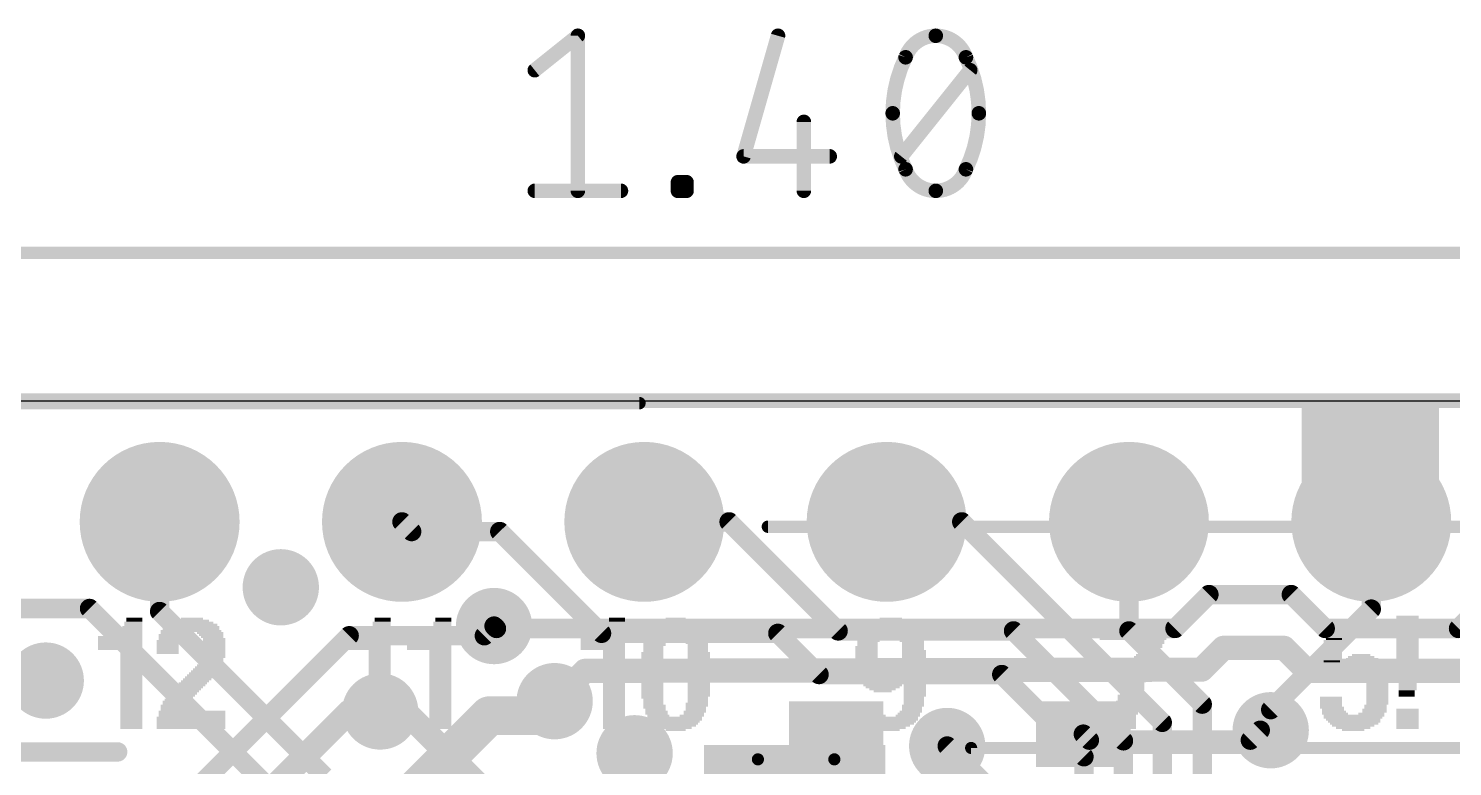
# Model space of a CAD drawing. Extents: x -6 to 40.4, y -4.9 to 21.7.
# Drawn here: x 10.06 to 24.98, y 13.95 to 21.68 of the extents above; entities that cross this region are included whole.
import ezdxf

# ---------------------------------------------------------------- set-up
doc = ezdxf.new("R2010")
doc.units = 0
for name, color, linetype in [('1', 12, 'CONTINUOUS'), ('16', 5, 'CONTINUOUS'), ('17', 110, 'CONTINUOUS'), ('18', 110, 'CONTINUOUS'), ('20', 4, 'CONTINUOUS'), ('200', 132, 'CONTINUOUS'), ('21', 40, 'CONTINUOUS'), ('23', 40, 'CONTINUOUS'), ('47', 253, 'CONTINUOUS')]:
    doc.layers.add(name, color=color, linetype=linetype)

# ---------------------------------------------------------------- blocks, each defined once
blk = doc.blocks.new('RECT')
blk.add_solid([(-0.5, -0.5), (0.5, -0.5), (-0.5, 0.5), (0.5, 0.5)])
blk = doc.blocks.new('ROUNDP')
at = {"const_width": 0.5}
blk.add_lwpolyline([(0, -0.25, 1), (0, 0.25, 1), (0, -0.25)], format="xyb", dxfattribs=at)
blk = doc.blocks.new('ROUNDV')
at = {"const_width": 0.5}
blk.add_lwpolyline([(0, -0.25, 1), (0, 0.25, 1), (0, -0.25)], format="xyb", dxfattribs=at)

msp = doc.modelspace()

# ---------------------------------------------------------------- linework, layer by layer
at = {"layer": '1'}
for points, const_width in [([(31.623, 17.78), (0, 17.78)], 0.1524), ([(14.0716, 16.4084), (13.97, 16.51)], 0.2032), ([(17.399, 16.51), (16.51, 16.51)], 0.2032), ([(18.542, 15.367), (17.399, 16.51)], 0.2032), ([(19.05, 16.51), (19.8374, 16.51)], 0.2032), ([(19.8374, 16.51), (21.9389, 14.4085)], 0.2032), ([(21.59, 16.51), (21.59, 15.367)], 0.2032), ([(24.13, 16.51), (24.13, 15.5956)], 0.2032), ([(14.9952, 16.4084), (14.0716, 16.4084)], 0.2032), ([(16.0619, 15.3416), (14.9952, 16.4084)], 0.2032), ([(24.13, 15.5956), (23.0759, 14.5415)], 0.2032), ([(13.4166, 15.3162), (11.4734, 13.373)], 0.2032), ([(14.8336, 15.3162), (13.4166, 15.3162)], 0.2032), ([(14.9352, 15.4178), (14.8336, 15.3162)], 0.2032), ([(17.9099, 15.3416), (16.0619, 15.3416)], 0.2032), ([(18.3417, 14.9098), (17.9099, 15.3416)], 0.2032), ([(20.3803, 15.367), (18.542, 15.367)], 0.2032), ([(21.5325, 14.2148), (20.3803, 15.367)], 0.2032), ([(21.59, 15.367), (22.358, 14.599)], 0.2032), ([(20.2565, 14.9098), (18.3417, 14.9098)], 0.2032), ([(21.1185, 14.0478), (20.2565, 14.9098)], 0.2032), ([(15.5702, 14.605), (15.4432, 14.478)], 0.4064), ([(13.4205, 14.5225), (11.5163, 12.6182)], 0.254), ([(14.8844, 14.478), (13.3604, 12.954)], 0.4064), ([(13.7414, 14.5225), (13.4205, 14.5225)], 0.254), ([(15.4432, 14.478), (14.8844, 14.478)], 0.4064), ([(15.5702, 14.6304), (15.5702, 14.605)], 0.254), ([(22.358, 14.599), (22.358, 12.1733)], 0.2032), ([(23.0759, 14.5415), (23.0759, 14.3256)], 0.2032), ([(21.9389, 14.4085), (21.9389, 11.9476)], 0.2032), ([(20.1555, 13.69), (19.685, 14.1605)], 0.2032), ([(21.5325, 11.7347), (21.5325, 14.2148)], 0.2032), ([(21.1185, 14.0478), (21.1185, 11.2075)], 0.2032)]:
    msp.add_lwpolyline(points, dxfattribs=dict(at, const_width=const_width))
for points, const_width in [([(14.0059, 16.5459, 1), (13.9341, 16.4741)], 0.1016), ([(16.51, 16.5608, 1), (16.51, 16.4592)], 0.1016), ([(17.4349, 16.5459, 1), (17.3631, 16.4741)], 0.1016), ([(17.399, 16.4592, 1), (17.399, 16.5608)], 0.1016), ([(19.05, 16.5608, 1), (19.05, 16.4592)], 0.1016), ([(19.8733, 16.5459, 1), (19.8015, 16.4741)], 0.1016), ([(19.8374, 16.4592, 1), (19.8374, 16.5608)], 0.1016), ([(21.6408, 16.51, 1), (21.5392, 16.51)], 0.1016), ([(24.1808, 16.51, 1), (24.0792, 16.51)], 0.1016), ([(14.0716, 16.4592, 1), (14.0716, 16.3576)], 0.1016), ([(14.0357, 16.3725, 1), (14.1075, 16.4443)], 0.1016), ([(15.0311, 16.4443, 1), (14.9592, 16.3725)], 0.1016), ([(14.9952, 16.3576, 1), (14.9952, 16.4592)], 0.1016), ([(24.1659, 15.5597, 1), (24.0941, 15.6315)], 0.1016), ([(24.0792, 15.5956, 1), (24.1808, 15.5956)], 0.1016), ([(13.4166, 15.367, 1), (13.4166, 15.2654)], 0.1016), ([(13.4525, 15.2803, 1), (13.3807, 15.3521)], 0.1016), ([(14.7977, 15.3521, 1), (14.8695, 15.2803)], 0.1016), ([(14.8336, 15.2654, 1), (14.8336, 15.367)], 0.1016), ([(14.9711, 15.3819, 1), (14.8993, 15.4537)], 0.1016), ([(16.0619, 15.3924, 1), (16.0619, 15.2908)], 0.1016), ([(16.026, 15.3057, 1), (16.0979, 15.3775)], 0.1016), ([(17.9458, 15.3775, 1), (17.874, 15.3057)], 0.1016), ([(17.9099, 15.2908, 1), (17.9099, 15.3924)], 0.1016), ([(18.542, 15.4178, 1), (18.542, 15.3162)], 0.1016), ([(18.5061, 15.3311, 1), (18.5779, 15.4029)], 0.1016), ([(20.4162, 15.4029, 1), (20.3443, 15.3311)], 0.1016), ([(20.3803, 15.3162, 1), (20.3803, 15.4178)], 0.1016), ([(21.6259, 15.4029, 1), (21.5541, 15.3311)], 0.1016), ([(21.5392, 15.367, 1), (21.6408, 15.367)], 0.1016), ([(18.3417, 14.9606, 1), (18.3417, 14.859)], 0.1016), ([(18.3058, 14.8739, 1), (18.3776, 14.9457)], 0.1016), ([(20.2924, 14.9457, 1), (20.2206, 14.8739)], 0.1016), ([(20.2565, 14.859, 1), (20.2565, 14.9606)], 0.1016), ([(15.642, 14.5332, 1), (15.4984, 14.6768)], 0.2032), ([(13.4205, 14.586, 1), (13.4205, 14.459)], 0.127), ([(13.4654, 14.4775, 1), (13.3756, 14.5674)], 0.127), ([(13.7414, 14.459, 1), (13.7414, 14.586)], 0.127), ([(14.8844, 14.5796, 1), (14.8844, 14.3764)], 0.2032), ([(14.9562, 14.4062, 1), (14.8126, 14.5498)], 0.2032), ([(15.3714, 14.5498, 1), (15.515, 14.4062)], 0.2032), ([(15.4432, 14.3764, 1), (15.4432, 14.5796)], 0.2032), ([(15.6337, 14.6304, 1), (15.5067, 14.6304)], 0.127), ([(15.5067, 14.605, 1), (15.6337, 14.605)], 0.127), ([(22.4088, 14.599, 1), (22.3072, 14.599)], 0.1016), ([(22.3221, 14.5631, 1), (22.3939, 14.6349)], 0.1016), ([(23.1267, 14.5415, 1), (23.0251, 14.5415)], 0.1016), ([(23.04, 14.5774, 1), (23.1118, 14.5056)], 0.1016), ([(21.9897, 14.4085, 1), (21.8881, 14.4085)], 0.1016), ([(21.903, 14.3726, 1), (21.9748, 14.4444)], 0.1016), ([(23.0251, 14.3256, 1), (23.1267, 14.3256)], 0.1016), ([(19.7209, 14.1964, 1), (19.6491, 14.1246)], 0.1016), ([(21.5833, 14.2148, 1), (21.4817, 14.2148)], 0.1016), ([(21.4966, 14.1788, 1), (21.5684, 14.2507)], 0.1016), ([(21.1693, 14.0478, 1), (21.0677, 14.0478)], 0.1016), ([(21.0826, 14.0119, 1), (21.1544, 14.0837)], 0.1016)]:
    msp.add_lwpolyline(points, format="xyb", dxfattribs=dict(at, const_width=const_width))
at = {"layer": '16'}
for points, const_width in [([(31.623, 17.78), (0, 17.78)], 0.1524), ([(11.43, 15.5702), (11.43, 16.51)], 0.2032), ([(22.4282, 15.748), (22.0726, 15.3924)], 0.2032), ([(23.2918, 15.748), (22.4282, 15.748)], 0.2032), ([(23.6474, 15.3924), (23.2918, 15.748)], 0.2032), ([(25.4, 15.748), (25.0444, 15.3924)], 0.2032), ([(10.6954, 15.602), (9.417, 15.602)], 0.2032), ([(12.8608, 13.4366), (10.6954, 15.602)], 0.2032), ([(13.1572, 13.843), (11.43, 15.5702)], 0.2032), ([(14.9606, 15.3924), (14.9352, 15.4178)], 0.2032), ([(22.0726, 15.3924), (14.9606, 15.3924)], 0.2032), ([(25.0444, 15.3924), (23.6474, 15.3924)], 0.2032), ([(22.5806, 15.1892), (22.3526, 14.9612)], 0.254), ([(23.2156, 15.1892), (22.5806, 15.1892)], 0.254), ([(23.4569, 14.9479), (23.2156, 15.1892)], 0.254), ([(22.3526, 14.9612), (15.8879, 14.9481)], 0.254), ([(15.8879, 14.9481), (15.5702, 14.6304)], 0.254), ([(25.6159, 14.9479), (23.4569, 14.9479)], 0.254), ([(14.0028, 14.5225), (13.7414, 14.5225)], 0.254), ([(16.8921, 11.6332), (14.0028, 14.5225)], 0.254), ([(21.1755, 14.2215), (21.112, 14.285)], 0.2032), ([(22.9666, 14.3256), (22.8625, 14.2215)], 0.2032), ([(23.0759, 14.3256), (22.9666, 14.3256)], 0.2032), ([(22.8625, 14.2215), (21.1755, 14.2215)], 0.2032)]:
    msp.add_lwpolyline(points, dxfattribs=dict(at, const_width=const_width))
for points, const_width in [([(11.4808, 16.51, 1), (11.3792, 16.51)], 0.1016), ([(22.4282, 15.7988, 1), (22.4282, 15.6972)], 0.1016), ([(22.4641, 15.7121, 1), (22.3923, 15.7839)], 0.1016), ([(23.3277, 15.7839, 1), (23.2559, 15.7121)], 0.1016), ([(23.2918, 15.6972, 1), (23.2918, 15.7988)], 0.1016), ([(10.7314, 15.6379, 1), (10.6595, 15.566)], 0.1016), ([(10.6954, 15.5511, 1), (10.6954, 15.6528)], 0.1016), ([(11.4659, 15.6061, 1), (11.3941, 15.5343)], 0.1016), ([(11.3792, 15.5702, 1), (11.4808, 15.5702)], 0.1016), ([(14.9711, 15.4537, 1), (14.8993, 15.3819)], 0.1016), ([(14.9606, 15.4432, 1), (14.9606, 15.3416)], 0.1016), ([(14.9247, 15.3565, 1), (14.9965, 15.4283)], 0.1016), ([(22.0367, 15.4283, 1), (22.1085, 15.3565)], 0.1016), ([(22.0726, 15.3416, 1), (22.0726, 15.4432)], 0.1016), ([(23.6474, 15.4432, 1), (23.6474, 15.3416)], 0.1016), ([(23.6115, 15.3565, 1), (23.6833, 15.4283)], 0.1016), ([(25.0085, 15.4283, 1), (25.0803, 15.3565)], 0.1016), ([(22.5806, 15.2527, 1), (22.5806, 15.1257)], 0.127), ([(22.6255, 15.1443, 1), (22.5357, 15.2341)], 0.127), ([(23.2605, 15.2341, 1), (23.1707, 15.1443)], 0.127), ([(23.2156, 15.1257, 1), (23.2156, 15.2527)], 0.127), ([(22.3527, 14.8977, 1), (22.3524, 15.0247)], 0.127), ([(15.8878, 15.0116, 1), (15.888, 14.8846)], 0.127), ([(15.9328, 14.9032, 1), (15.843, 14.993)], 0.127), ([(22.3077, 15.0061, 1), (22.3975, 14.9163)], 0.127), ([(23.4569, 15.0114, 1), (23.4569, 14.8844)], 0.127), ([(23.412, 14.903, 1), (23.5018, 14.9928)], 0.127), ([(13.7414, 14.586, 1), (13.7414, 14.459)], 0.127), ([(14.0477, 14.5674, 1), (13.9579, 14.4775)], 0.127), ([(14.0028, 14.459, 1), (14.0028, 14.586)], 0.127), ([(15.5253, 14.6753, 1), (15.6151, 14.5855)], 0.127), ([(21.1479, 14.3209, 1), (21.0761, 14.2491)], 0.1016), ([(22.9666, 14.3764, 1), (22.9666, 14.2748)], 0.1016), ([(23.0025, 14.2897, 1), (22.9307, 14.3615)], 0.1016), ([(23.0759, 14.2748, 1), (23.0759, 14.3764)], 0.1016), ([(21.1755, 14.2723, 1), (21.1755, 14.1707)], 0.1016), ([(21.1396, 14.1856, 1), (21.2114, 14.2574)], 0.1016), ([(22.8266, 14.2574, 1), (22.8984, 14.1856)], 0.1016), ([(22.8625, 14.1707, 1), (22.8625, 14.2723)], 0.1016)]:
    msp.add_lwpolyline(points, format="xyb", dxfattribs=dict(at, const_width=const_width))
at = {"layer": '20'}
msp.add_line((1.27, 17.78), (34.29, 17.78), dxfattribs=at)
at = {"layer": '21'}
for points, const_width in [([(6.79, 14.0984), (10.99, 14.0984)], 0.2032), ([(19.936, 3.64), (19.936, 14.14)], 0.127), ([(19.936, 14.14), (35.436, 14.14)], 0.127), ([(17.701, 14.0206), (18.502, 14.0206)], 0.127)]:
    msp.add_lwpolyline(points, dxfattribs=dict(at, const_width=const_width))
for points, const_width in [([(10.99, 14.0476, 1), (10.99, 14.1492)], 0.1016), ([(19.936, 14.1718, 1), (19.936, 14.1082)], 0.0635), ([(19.9677, 14.14, 1), (19.9043, 14.14)], 0.0635), ([(17.701, 14.0206, 0.4142), (17.3848, 13.7044)], 0.127), ([(17.701, 14.0524, 1), (17.701, 13.9888)], 0.0635), ([(17.701, 13.9888, 1), (17.701, 14.0524)], 0.0635), ([(18.502, 14.0524, 1), (18.502, 13.9888)], 0.0635), ([(18.7848, 13.7378, 0.4142), (18.502, 14.0206)], 0.127), ([(18.502, 13.9888, 1), (18.502, 14.0524)], 0.0635)]:
    msp.add_lwpolyline(points, format="xyb", dxfattribs=dict(at, const_width=const_width))
at = {"layer": '23'}
msp.add_point((17.78, 16.51), dxfattribs=at)
at = {"layer": '47'}
for points, const_width in [([(15.3621, 21.2445), (15.8137, 21.6057)], 0.1524), ([(15.8137, 21.6057), (15.8137, 19.9801)], 0.1524), ([(17.9117, 21.6057), (17.5505, 20.3413)], 0.1524), ([(19.2039, 20.3413), (19.9264, 21.2445)], 0.1524), ([(18.1827, 20.7026), (18.1827, 19.9801)], 0.1524), ([(17.5505, 20.3413), (18.4536, 20.3413)], 0.1524), ([(15.3621, 19.9801), (16.2652, 19.9801)], 0.1524), ([(16.8627, 19.9801), (16.8627, 20.0704)], 0.1524), ([(16.8627, 20.0704), (16.953, 20.0704)], 0.1524), ([(16.953, 19.9801), (16.8627, 19.9801)], 0.1524), ([(16.953, 20.0704), (16.953, 19.9801)], 0.1524), ([(0.0904, 19.3294), (35.4442, 19.3294)], 0.13), ([(16.4592, 17.7546), (-5.633, 17.7546)], 0.13), ([(17.8054, 16.4592), (40.3802, 16.4592)], 0.13)]:
    msp.add_lwpolyline(points, dxfattribs=dict(at, const_width=const_width))
for points, const_width in [([(15.8518, 21.6057, 1), (15.7756, 21.6057)], 0.0762), ([(15.8375, 21.5759, 1), (15.7899, 21.6355)], 0.0762), ([(17.9484, 21.5952, 1), (17.8751, 21.6162)], 0.0762), ([(19.5652, 21.6057, 0.3205), (19.2491, 21.3799)], 0.1524), ([(19.8812, 21.3799, 0.3205), (19.5652, 21.6057)], 0.1524), ([(19.5652, 21.6438, 1), (19.5652, 21.5676)], 0.0762), ([(19.5652, 21.5676, 1), (19.5652, 21.6438)], 0.0762), ([(19.2491, 21.3799, 0.1139), (19.1136, 20.7929)], 0.1524), ([(19.213, 21.3923, 1), (19.2851, 21.3676)], 0.0762), ([(19.2833, 21.3632, 1), (19.2148, 21.3966)], 0.0762), ([(20.0167, 20.7929, 0.1139), (19.8812, 21.3799)], 0.1524), ([(19.9155, 21.3966, 1), (19.847, 21.3632)], 0.0762), ([(19.8452, 21.3676, 1), (19.9173, 21.3923)], 0.0762), ([(15.3383, 21.2742, 1), (15.3859, 21.2147)], 0.0762), ([(19.9562, 21.2207, 1), (19.8966, 21.2683)], 0.0762), ([(18.2208, 20.7026, 1), (18.1446, 20.7026)], 0.0762), ([(19.1136, 20.7929, 0.1139), (19.2491, 20.2059)], 0.1524), ([(19.1517, 20.7929, 1), (19.0755, 20.7929)], 0.0762), ([(19.0755, 20.7929, 1), (19.1517, 20.7929)], 0.0762), ([(19.8812, 20.2059, 0.1139), (20.0167, 20.7929)], 0.1524), ([(20.0548, 20.7929, 1), (19.9786, 20.7929)], 0.0762), ([(19.9786, 20.7929, 1), (20.0548, 20.7929)], 0.0762), ([(17.5138, 20.3518, 1), (17.5871, 20.3309)], 0.0762), ([(17.5505, 20.3794, 1), (17.5505, 20.3032)], 0.0762), ([(18.4536, 20.3032, 1), (18.4536, 20.3794)], 0.0762), ([(19.1742, 20.3651, 1), (19.2337, 20.3175)], 0.0762), ([(19.2851, 20.2182, 1), (19.213, 20.1935)], 0.0762), ([(19.2491, 20.2059, 0.3205), (19.5652, 19.9801)], 0.1524), ([(19.2148, 20.1892, 1), (19.2833, 20.2226)], 0.0762), ([(19.5652, 19.9801, 0.3205), (19.8812, 20.2059)], 0.1524), ([(19.847, 20.2226, 1), (19.9155, 20.1892)], 0.0762), ([(19.9173, 20.1935, 1), (19.8452, 20.2182)], 0.0762), ([(15.3621, 20.0182, 1), (15.3621, 19.942)], 0.0762), ([(15.7756, 19.9801, 1), (15.8518, 19.9801)], 0.0762), ([(16.2652, 19.942, 1), (16.2652, 20.0182)], 0.0762), ([(16.9008, 20.0704, 1), (16.8246, 20.0704)], 0.0762), ([(16.8627, 20.1085, 1), (16.8627, 20.0323)], 0.0762), ([(16.8627, 20.0182, 1), (16.8627, 19.942)], 0.0762), ([(16.8246, 19.9801, 1), (16.9008, 19.9801)], 0.0762), ([(16.9911, 20.0704, 1), (16.9149, 20.0704)], 0.0762), ([(16.9149, 19.9801, 1), (16.9911, 19.9801)], 0.0762), ([(16.953, 20.0323, 1), (16.953, 20.1085)], 0.0762), ([(16.953, 19.942, 1), (16.953, 20.0182)], 0.0762), ([(18.1446, 19.9801, 1), (18.2208, 19.9801)], 0.0762), ([(19.5652, 20.0182, 1), (19.5652, 19.942)], 0.0762), ([(19.5652, 19.942, 1), (19.5652, 20.0182)], 0.0762), ([(16.4592, 17.7221, 1), (16.4592, 17.7871)], 0.065), ([(17.8054, 16.4917, 1), (17.8054, 16.4267)], 0.065)]:
    msp.add_lwpolyline(points, format="xyb", dxfattribs=dict(at, const_width=const_width))

# ---------------------------------------------------------------- block references
at = {"layer": '1', "xscale": 1.1, "yscale": 1.9, "rotation": 90}
msp.add_blockref('RECT', (18.0848, 13.6206), dxfattribs=at)
at = {"layer": '16', "xscale": 0.69, "yscale": 0.99, "rotation": 90}
for p in [(18.522, 14.285), (21.112, 14.285)]:
    msp.add_blockref('RECT', p, dxfattribs=at)
at = {"layer": '17', "xscale": 1.6764, "yscale": 1.6764, "rotation": 90}
for p in [(11.43, 16.51), (11.43, 16.51), (13.97, 16.51), (13.97, 16.51), (16.51, 16.51), (16.51, 16.51), (19.05, 16.51), (19.05, 16.51), (21.59, 16.51), (21.59, 16.51), (24.13, 16.51), (24.13, 16.51)]:
    msp.add_blockref('ROUNDP', p, dxfattribs=at)
at = {"layer": '18', "xscale": 0.8001, "yscale": 0.8001}
for p in [(12.7, 15.8242), (12.7, 15.8242), (14.9352, 15.4178), (14.9352, 15.4178), (10.2362, 14.8463), (10.2362, 14.8463), (15.5702, 14.6304), (15.5702, 14.6304), (13.7414, 14.5225), (13.7414, 14.5225), (23.0759, 14.3256), (23.0759, 14.3256), (16.4084, 14.0843), (16.4084, 14.0843), (19.685, 14.1605), (19.685, 14.1605)]:
    msp.add_blockref('ROUNDV', p, dxfattribs=at)
at = {"layer": '200'}
for p, xscale, yscale in [((24.1198, 17.7588), 1.4376, 0.0211), ((24.1198, 17.7377), 1.4376, 0.0211), ((24.1198, 17.7165), 1.4376, 0.0213), ((24.1198, 17.6953), 1.4376, 0.0211), ((24.1198, 17.6742), 1.4376, 0.0211), ((24.1198, 17.653), 1.4376, 0.0213), ((24.1198, 17.6318), 1.4376, 0.0211), ((24.1198, 17.6107), 1.4376, 0.0211), ((24.1198, 17.5895), 1.4376, 0.0213), ((24.1198, 17.5683), 1.4376, 0.0211), ((24.1198, 17.5472), 1.4376, 0.0211), ((24.1198, 17.526), 1.4376, 0.0213), ((24.1198, 17.5048), 1.4376, 0.0211), ((24.1198, 17.4837), 1.4376, 0.0211), ((24.1198, 17.4625), 1.4376, 0.0213), ((24.1198, 17.4413), 1.4376, 0.0211), ((24.1198, 17.4202), 1.4376, 0.0211), ((24.1198, 17.399), 1.4376, 0.0213), ((24.1198, 17.3778), 1.4376, 0.0211), ((24.1198, 17.3567), 1.4376, 0.0211), ((24.1198, 17.3355), 1.4376, 0.0213), ((24.1198, 17.3143), 1.4376, 0.0211), ((24.1198, 17.2932), 1.4376, 0.0211), ((24.1198, 17.272), 1.4376, 0.0213), ((24.1198, 17.2508), 1.4376, 0.0211), ((24.1198, 17.2297), 1.4376, 0.0211), ((24.1198, 17.2085), 1.4376, 0.0213), ((24.1198, 17.1873), 1.4376, 0.0211), ((24.1198, 17.1662), 1.4376, 0.0211), ((24.1198, 17.145), 1.4376, 0.0213), ((24.1198, 17.1238), 1.4376, 0.0211), ((24.1198, 17.1027), 1.4376, 0.0211), ((24.1198, 17.0815), 1.4376, 0.0213), ((24.1198, 17.0603), 1.4376, 0.0211), ((24.1198, 17.0392), 1.4376, 0.0211), ((24.1198, 17.018), 1.4376, 0.0213), ((24.1198, 16.9968), 1.4376, 0.0211), ((24.1198, 16.9757), 1.4376, 0.0211), ((24.1198, 16.9545), 1.4376, 0.0213), ((24.1198, 16.9333), 1.4376, 0.0211), ((24.1198, 16.9122), 1.4376, 0.0211), ((24.511, 15.5152), 0.2337, 0.0211), ((11.1227, 15.367), 0.254, 0.0213), ((11.1341, 15.3882), 0.2311, 0.0211), ((11.1443, 15.4093), 0.2108, 0.0211), ((11.1544, 15.4517), 0.1905, 0.0211), ((11.1544, 15.4305), 0.1905, 0.0213), ((11.1658, 15.494), 0.1676, 0.0213), ((11.1658, 15.4728), 0.1676, 0.0211), ((11.7577, 15.367), 0.635, 0.0213), ((11.7589, 15.3882), 0.5918, 0.0211), ((11.7691, 15.4093), 0.5715, 0.0211), ((11.7691, 15.4305), 0.5309, 0.0213), ((11.7589, 15.4517), 0.4648, 0.0211), ((11.7577, 15.4728), 0.381, 0.0211), ((11.7691, 15.494), 0.2311, 0.0213), ((13.7262, 15.367), 0.254, 0.0213), ((13.7376, 15.3882), 0.2311, 0.0211), ((13.7477, 15.4093), 0.2108, 0.0211), ((13.7579, 15.4517), 0.1905, 0.0211), ((13.7579, 15.4305), 0.1905, 0.0213), ((13.7693, 15.494), 0.1676, 0.0213), ((13.7693, 15.4728), 0.1676, 0.0211), ((14.3612, 15.367), 0.254, 0.0213), ((14.3726, 15.3882), 0.2311, 0.0211), ((14.3828, 15.4093), 0.2108, 0.0211), ((14.3929, 15.4517), 0.1905, 0.0211), ((14.3929, 15.4305), 0.1905, 0.0213), ((14.4043, 15.494), 0.1676, 0.0213), ((14.4043, 15.4728), 0.1676, 0.0211), ((16.1823, 15.367), 0.254, 0.0213), ((16.1925, 15.3882), 0.2337, 0.0211), ((16.2039, 15.4093), 0.2108, 0.0211), ((16.2141, 15.4517), 0.1905, 0.0211), ((16.2141, 15.4305), 0.1905, 0.0213), ((16.2243, 15.494), 0.1702, 0.0213), ((16.2243, 15.4728), 0.1702, 0.0211), ((16.8389, 15.3882), 0.5512, 0.0211), ((16.8491, 15.367), 0.5715, 0.0213), ((16.8377, 15.4093), 0.508, 0.0211), ((16.8389, 15.4305), 0.4648, 0.0213), ((16.8389, 15.4517), 0.4242, 0.0211), ((16.8389, 15.4728), 0.3378, 0.0211), ((16.8389, 15.494), 0.2108, 0.0213), ((19.0817, 15.367), 0.5918, 0.0213), ((19.0919, 15.3882), 0.5715, 0.0211), ((19.0932, 15.4093), 0.5283, 0.0211), ((19.0932, 15.4305), 0.4877, 0.0213), ((19.0817, 15.4517), 0.4242, 0.0211), ((19.0932, 15.4728), 0.3607, 0.0211), ((19.0932, 15.494), 0.2337, 0.0213), ((21.6433, 15.4728), 0.7214, 0.0211), ((21.6433, 15.4517), 0.7214, 0.0211), ((21.6433, 15.4305), 0.7214, 0.0213), ((21.6433, 15.4093), 0.7214, 0.0211), ((21.6433, 15.3882), 0.7214, 0.0211), ((21.6433, 15.367), 0.7214, 0.0213), ((23.9611, 15.4728), 0.6121, 0.0211), ((23.9611, 15.4517), 0.6121, 0.0211), ((23.9611, 15.4305), 0.6121, 0.0213), ((23.9611, 15.4093), 0.6121, 0.0211), ((23.9611, 15.3882), 0.6121, 0.0211), ((23.9611, 15.367), 0.6121, 0.0213), ((24.511, 15.494), 0.2337, 0.0213), ((24.511, 15.4728), 0.2337, 0.0211), ((24.511, 15.4517), 0.2337, 0.0211), ((24.511, 15.4305), 0.2337, 0.0213), ((24.511, 15.4093), 0.2337, 0.0211), ((24.511, 15.3882), 0.2337, 0.0211), ((24.511, 15.367), 0.2337, 0.0213), ((11.0173, 15.3035), 0.4648, 0.0213), ((11.0173, 15.2823), 0.4648, 0.0211), ((11.0173, 15.2612), 0.4648, 0.0211), ((11.0173, 15.24), 0.4648, 0.0213), ((11.0173, 15.2188), 0.4648, 0.0211), ((11.0808, 15.3247), 0.3378, 0.0211), ((11.1125, 15.3458), 0.2743, 0.0211), ((11.5265, 15.2612), 0.254, 0.0211), ((11.5151, 15.24), 0.2311, 0.0213), ((11.5151, 15.2188), 0.2311, 0.0211), ((11.5468, 15.3247), 0.254, 0.0211), ((11.5367, 15.3035), 0.2337, 0.0213), ((11.5367, 15.2823), 0.2337, 0.0211), ((11.5786, 15.3458), 0.2769, 0.0211), ((11.9596, 15.3458), 0.2769, 0.0211), ((11.971, 15.3247), 0.254, 0.0211), ((11.9812, 15.3035), 0.2337, 0.0213), ((12.0015, 15.2823), 0.2337, 0.0211), ((12.0015, 15.2612), 0.2337, 0.0211), ((12.0015, 15.24), 0.2337, 0.0213), ((12.0015, 15.2188), 0.2337, 0.0211), ((13.6208, 15.3035), 0.4648, 0.0213), ((13.6208, 15.2823), 0.4648, 0.0211), ((13.6208, 15.2612), 0.4648, 0.0211), ((13.6208, 15.24), 0.4648, 0.0213), ((13.6208, 15.2188), 0.4648, 0.0211), ((13.6843, 15.3247), 0.3378, 0.0211), ((13.716, 15.3458), 0.2743, 0.0211), ((14.2558, 15.3035), 0.4648, 0.0213), ((14.2558, 15.2823), 0.4648, 0.0211), ((14.2558, 15.2612), 0.4648, 0.0211), ((14.2558, 15.24), 0.4648, 0.0213), ((14.2558, 15.2188), 0.4648, 0.0211), ((14.3193, 15.3247), 0.3378, 0.0211), ((14.351, 15.3458), 0.2743, 0.0211), ((16.0769, 15.3035), 0.4648, 0.0213), ((16.0769, 15.2823), 0.4648, 0.0211), ((16.0769, 15.2612), 0.4648, 0.0211), ((16.0769, 15.24), 0.4648, 0.0213), ((16.0769, 15.2188), 0.4648, 0.0211), ((16.1404, 15.3247), 0.3378, 0.0211), ((16.1722, 15.3458), 0.2743, 0.0211), ((16.6167, 15.24), 0.2337, 0.0213), ((16.6167, 15.2188), 0.2337, 0.0211), ((16.6268, 15.2823), 0.2134, 0.0211), ((16.6268, 15.2612), 0.2134, 0.0211), ((16.637, 15.3035), 0.2337, 0.0213), ((16.6687, 15.3458), 0.2565, 0.0211), ((16.6472, 15.3247), 0.2134, 0.0211), ((17.018, 15.3458), 0.2337, 0.0211), ((17.0396, 15.3247), 0.2311, 0.0211), ((17.0396, 15.3035), 0.2311, 0.0213), ((17.0497, 15.2823), 0.2108, 0.0211), ((17.0612, 15.2612), 0.2337, 0.0211), ((17.0612, 15.24), 0.2337, 0.0213), ((17.0713, 15.2188), 0.2134, 0.0211), ((18.8493, 15.24), 0.2134, 0.0213), ((18.8493, 15.2188), 0.2134, 0.0211), ((18.8595, 15.2823), 0.2337, 0.0211), ((18.8595, 15.2612), 0.2337, 0.0211), ((18.8709, 15.3035), 0.2108, 0.0213), ((18.8811, 15.3247), 0.2311, 0.0211), ((18.9027, 15.3458), 0.2337, 0.0211), ((19.2621, 15.3458), 0.2769, 0.0211), ((19.2837, 15.3247), 0.2337, 0.0211), ((19.304, 15.3035), 0.2337, 0.0213), ((19.304, 15.2823), 0.2337, 0.0211), ((19.3142, 15.2612), 0.254, 0.0211), ((19.3256, 15.24), 0.2311, 0.0213), ((19.3256, 15.2188), 0.2311, 0.0211), ((21.6433, 15.3458), 0.7214, 0.0211), ((21.6433, 15.3247), 0.7214, 0.0211), ((21.6433, 15.3035), 0.7214, 0.0213), ((21.6319, 15.2823), 0.6985, 0.0211), ((21.8338, 15.2188), 0.2134, 0.0211), ((21.8554, 15.24), 0.2108, 0.0213), ((21.8656, 15.2612), 0.1905, 0.0211), ((23.7274, 15.2612), 0.1905, 0.0211), ((23.7274, 15.24), 0.1905, 0.0213), ((23.7274, 15.2188), 0.1905, 0.0211), ((23.9611, 15.3458), 0.6121, 0.0211), ((23.9611, 15.3247), 0.6121, 0.0211), ((23.9611, 15.3035), 0.6121, 0.0213), ((23.7388, 15.2823), 0.1676, 0.0211), ((24.511, 15.3458), 0.2337, 0.0211), ((24.511, 15.3247), 0.2337, 0.0211), ((24.511, 15.3035), 0.2337, 0.0213), ((24.511, 15.2823), 0.2337, 0.0211), ((24.511, 15.2612), 0.2337, 0.0211), ((24.511, 15.24), 0.2337, 0.0213), ((24.511, 15.2188), 0.2337, 0.0211), ((11.0173, 15.1977), 0.4648, 0.0211), ((11.0173, 15.1765), 0.4648, 0.0213), ((11.1341, 15.1553), 0.2311, 0.0211), ((11.1341, 15.1342), 0.2311, 0.0211), ((11.1341, 15.113), 0.2311, 0.0213), ((11.1341, 15.0918), 0.2311, 0.0211), ((11.1341, 15.0707), 0.2311, 0.0211), ((11.5151, 15.1977), 0.2311, 0.0211), ((11.5151, 15.1765), 0.2311, 0.0213), ((11.5151, 15.1553), 0.2311, 0.0211), ((11.5151, 15.1342), 0.2311, 0.0211), ((11.9913, 15.0918), 0.254, 0.0211), ((11.9812, 15.0707), 0.2337, 0.0211), ((12.0015, 15.1977), 0.2337, 0.0211), ((12.0015, 15.1765), 0.2337, 0.0213), ((12.0015, 15.1553), 0.2337, 0.0211), ((12.0015, 15.1342), 0.2337, 0.0211), ((12.0015, 15.113), 0.2337, 0.0213), ((13.6208, 15.1977), 0.4648, 0.0211), ((13.6208, 15.1765), 0.4648, 0.0213), ((13.7376, 15.1553), 0.2311, 0.0211), ((13.7376, 15.1342), 0.2311, 0.0211), ((13.7376, 15.113), 0.2311, 0.0213), ((13.7376, 15.0918), 0.2311, 0.0211), ((13.7376, 15.0707), 0.2311, 0.0211), ((14.2558, 15.1977), 0.4648, 0.0211), ((14.2558, 15.1765), 0.4648, 0.0213), ((14.3726, 15.1553), 0.2311, 0.0211), ((14.3726, 15.1342), 0.2311, 0.0211), ((14.3726, 15.113), 0.2311, 0.0213), ((14.3726, 15.0918), 0.2311, 0.0211), ((14.3726, 15.0707), 0.2311, 0.0211), ((16.0769, 15.1977), 0.4648, 0.0211), ((16.0769, 15.1765), 0.4648, 0.0213), ((16.1925, 15.1553), 0.2337, 0.0211), ((16.1925, 15.1342), 0.2337, 0.0211), ((16.1925, 15.113), 0.2337, 0.0213), ((16.1925, 15.0918), 0.2337, 0.0211), ((16.1925, 15.0707), 0.2337, 0.0211), ((16.5951, 15.1342), 0.2311, 0.0211), ((16.5951, 15.113), 0.2311, 0.0213), ((16.5951, 15.0918), 0.2311, 0.0211), ((16.5951, 15.0707), 0.2311, 0.0211), ((16.6053, 15.1977), 0.2108, 0.0211), ((16.6053, 15.1765), 0.2108, 0.0213), ((16.6053, 15.1553), 0.2108, 0.0211), ((17.0713, 15.1977), 0.2134, 0.0211), ((17.0713, 15.1765), 0.2134, 0.0213), ((17.0713, 15.1553), 0.2134, 0.0211), ((17.0815, 15.1342), 0.2337, 0.0211), ((17.0815, 15.113), 0.2337, 0.0213), ((17.0815, 15.0918), 0.2337, 0.0211), ((17.0815, 15.0707), 0.2337, 0.0211), ((18.8392, 15.1977), 0.2337, 0.0211), ((18.8392, 15.1765), 0.2337, 0.0213), ((18.8392, 15.1553), 0.2337, 0.0211), ((18.8392, 15.1342), 0.2337, 0.0211), ((18.8392, 15.113), 0.2337, 0.0213), ((18.8392, 15.0918), 0.2337, 0.0211), ((18.8392, 15.0707), 0.2337, 0.0211), ((19.337, 15.1553), 0.254, 0.0211), ((19.337, 15.1342), 0.254, 0.0211), ((19.337, 15.113), 0.254, 0.0213), ((19.337, 15.0918), 0.254, 0.0211), ((19.337, 15.0707), 0.254, 0.0211), ((19.3256, 15.1977), 0.2311, 0.0211), ((19.3256, 15.1765), 0.2311, 0.0213), ((21.7602, 15.0918), 0.2337, 0.0211), ((21.7488, 15.0707), 0.2108, 0.0211), ((21.7703, 15.113), 0.2134, 0.0213), ((21.7919, 15.1553), 0.2108, 0.0211), ((21.7919, 15.1342), 0.2108, 0.0211), ((21.8237, 15.1977), 0.2337, 0.0211), ((21.8123, 15.1765), 0.2108, 0.0213), ((23.7274, 15.1977), 0.1905, 0.0211), ((23.7274, 15.1765), 0.1905, 0.0213), ((23.7274, 15.1553), 0.1905, 0.0211), ((23.7274, 15.1342), 0.1905, 0.0211), ((23.7274, 15.113), 0.1905, 0.0213), ((23.7274, 15.0918), 0.1905, 0.0211), ((23.7274, 15.0707), 0.1905, 0.0211), ((24.0348, 15.0707), 0.3378, 0.0211), ((24.0246, 15.0918), 0.2769, 0.0211), ((24.0246, 15.113), 0.1905, 0.0213), ((24.511, 15.1977), 0.2337, 0.0211), ((24.511, 15.1765), 0.2337, 0.0213), ((24.511, 15.1553), 0.2337, 0.0211), ((24.511, 15.1342), 0.2337, 0.0211), ((24.511, 15.113), 0.2337, 0.0213), ((24.511, 15.0918), 0.2337, 0.0211), ((24.511, 15.0707), 0.2337, 0.0211), ((11.1341, 15.0495), 0.2311, 0.0213), ((11.1341, 15.0283), 0.2311, 0.0211), ((11.1341, 15.0072), 0.2311, 0.0211), ((11.1341, 14.986), 0.2311, 0.0213), ((11.1341, 14.9648), 0.2311, 0.0211), ((11.1341, 14.9437), 0.2311, 0.0211), ((11.1341, 14.9225), 0.2311, 0.0213), ((11.8859, 14.9225), 0.2972, 0.0213), ((11.9063, 14.9437), 0.2972, 0.0211), ((11.9177, 14.9648), 0.2743, 0.0211), ((11.938, 14.986), 0.2743, 0.0213), ((11.9482, 15.0072), 0.254, 0.0211), ((11.971, 15.0283), 0.254, 0.0211), ((11.9812, 15.0495), 0.2337, 0.0213), ((13.7376, 15.0495), 0.2311, 0.0213), ((13.7376, 15.0283), 0.2311, 0.0211), ((13.7376, 15.0072), 0.2311, 0.0211), ((13.7376, 14.986), 0.2311, 0.0213), ((13.7376, 14.9648), 0.2311, 0.0211), ((13.7376, 14.9437), 0.2311, 0.0211), ((13.7376, 14.9225), 0.2311, 0.0213), ((14.3726, 15.0495), 0.2311, 0.0213), ((14.3726, 15.0283), 0.2311, 0.0211), ((14.3726, 15.0072), 0.2311, 0.0211), ((14.3726, 14.986), 0.2311, 0.0213), ((14.3726, 14.9648), 0.2311, 0.0211), ((14.3726, 14.9437), 0.2311, 0.0211), ((14.3726, 14.9225), 0.2311, 0.0213), ((16.1925, 15.0495), 0.2337, 0.0213), ((16.1925, 15.0283), 0.2337, 0.0211), ((16.1925, 15.0072), 0.2337, 0.0211), ((16.1925, 14.986), 0.2337, 0.0213), ((16.1925, 14.9648), 0.2337, 0.0211), ((16.1925, 14.9437), 0.2337, 0.0211), ((16.1925, 14.9225), 0.2337, 0.0213), ((16.5951, 15.0495), 0.2311, 0.0213), ((16.5951, 15.0283), 0.2311, 0.0211), ((16.5951, 15.0072), 0.2311, 0.0211), ((16.5951, 14.986), 0.2311, 0.0213), ((16.5951, 14.9648), 0.2311, 0.0211), ((16.5951, 14.9437), 0.2311, 0.0211), ((16.5951, 14.9225), 0.2311, 0.0213), ((17.0815, 15.0495), 0.2337, 0.0213), ((17.0815, 15.0283), 0.2337, 0.0211), ((17.0815, 15.0072), 0.2337, 0.0211), ((17.0815, 14.986), 0.2337, 0.0213), ((17.0815, 14.9648), 0.2337, 0.0211), ((17.0815, 14.9437), 0.2337, 0.0211), ((17.0815, 14.9225), 0.2337, 0.0213), ((18.8493, 14.986), 0.254, 0.0213), ((18.8392, 15.0495), 0.2337, 0.0213), ((18.8392, 15.0283), 0.2337, 0.0211), ((18.8392, 15.0072), 0.2337, 0.0211), ((18.8595, 14.9648), 0.2337, 0.0211), ((18.8595, 14.9437), 0.2337, 0.0211), ((18.8697, 14.9225), 0.254, 0.0213), ((19.3154, 14.9225), 0.2972, 0.0213), ((19.3256, 14.986), 0.2769, 0.0213), ((19.3256, 14.9648), 0.2769, 0.0211), ((19.3256, 14.9437), 0.2769, 0.0211), ((19.337, 15.0495), 0.254, 0.0213), ((19.337, 15.0283), 0.254, 0.0211), ((19.337, 15.0072), 0.254, 0.0211), ((21.6751, 14.9225), 0.2311, 0.0213), ((21.6967, 14.9648), 0.2337, 0.0211), ((21.6967, 14.9437), 0.2337, 0.0211), ((21.717, 15.0072), 0.2337, 0.0211), ((21.717, 14.986), 0.2337, 0.0213), ((21.7284, 15.0283), 0.2108, 0.0211), ((21.7386, 15.0495), 0.2311, 0.0213), ((23.749, 14.9437), 0.2743, 0.0211), ((23.7287, 14.9225), 0.2337, 0.0213), ((23.7172, 15.0495), 0.1702, 0.0213), ((23.9395, 15.0283), 0.6147, 0.0211), ((23.9395, 15.0072), 0.6147, 0.0211), ((23.9497, 14.986), 0.635, 0.0213), ((23.9497, 14.9648), 0.635, 0.0211), ((24.036, 15.0495), 0.381, 0.0213), ((24.1516, 14.9437), 0.2769, 0.0211), ((24.163, 14.9225), 0.254, 0.0213), ((24.5008, 15.0495), 0.2134, 0.0213), ((24.5008, 15.0283), 0.2134, 0.0211), ((24.5008, 15.0072), 0.2134, 0.0211), ((24.5008, 14.986), 0.2134, 0.0213), ((24.5123, 14.9648), 0.1905, 0.0211), ((24.5123, 14.9437), 0.1905, 0.0211), ((24.5123, 14.9225), 0.1905, 0.0213), ((11.1341, 14.9013), 0.2311, 0.0211), ((11.1341, 14.8802), 0.2311, 0.0211), ((11.1341, 14.859), 0.2311, 0.0213), ((11.1341, 14.8378), 0.2311, 0.0211), ((11.1341, 14.8167), 0.2311, 0.0211), ((11.1341, 14.7955), 0.2311, 0.0213), ((11.1341, 14.7743), 0.2311, 0.0211), ((11.7373, 14.7743), 0.2946, 0.0211), ((11.7589, 14.7955), 0.2972, 0.0213), ((11.7793, 14.8167), 0.2972, 0.0211), ((11.8008, 14.8378), 0.2946, 0.0211), ((11.8224, 14.859), 0.2972, 0.0213), ((11.8428, 14.8802), 0.2972, 0.0211), ((11.8643, 14.9013), 0.2946, 0.0211), ((13.7376, 14.9013), 0.2311, 0.0211), ((13.7376, 14.8802), 0.2311, 0.0211), ((13.7376, 14.859), 0.2311, 0.0213), ((13.7376, 14.8378), 0.2311, 0.0211), ((13.7376, 14.8167), 0.2311, 0.0211), ((13.7376, 14.7955), 0.2311, 0.0213), ((13.7376, 14.7743), 0.2311, 0.0211), ((14.3726, 14.9013), 0.2311, 0.0211), ((14.3726, 14.8802), 0.2311, 0.0211), ((14.3726, 14.859), 0.2311, 0.0213), ((14.3726, 14.8378), 0.2311, 0.0211), ((14.3726, 14.8167), 0.2311, 0.0211), ((14.3726, 14.7955), 0.2311, 0.0213), ((14.3726, 14.7743), 0.2311, 0.0211), ((16.1925, 14.9013), 0.2337, 0.0211), ((16.1925, 14.8802), 0.2337, 0.0211), ((16.1925, 14.859), 0.2337, 0.0213), ((16.1925, 14.8378), 0.2337, 0.0211), ((16.1925, 14.8167), 0.2337, 0.0211), ((16.1925, 14.7955), 0.2337, 0.0213), ((16.1925, 14.7743), 0.2337, 0.0211), ((16.5951, 14.9013), 0.2311, 0.0211), ((16.5951, 14.8802), 0.2311, 0.0211), ((16.5951, 14.859), 0.2311, 0.0213), ((16.5951, 14.8378), 0.2311, 0.0211), ((16.5951, 14.8167), 0.2311, 0.0211), ((16.5951, 14.7955), 0.2311, 0.0213), ((16.5951, 14.7743), 0.2311, 0.0211), ((17.0815, 14.9013), 0.2337, 0.0211), ((17.0815, 14.8802), 0.2337, 0.0211), ((17.0815, 14.859), 0.2337, 0.0213), ((17.0815, 14.8378), 0.2337, 0.0211), ((17.0815, 14.8167), 0.2337, 0.0211), ((17.0815, 14.7955), 0.2337, 0.0213), ((17.0815, 14.7743), 0.2337, 0.0211), ((18.8811, 14.9013), 0.2769, 0.0211), ((19.1148, 14.8802), 0.6985, 0.0211), ((19.1148, 14.859), 0.6985, 0.0213), ((19.1249, 14.8378), 0.6782, 0.0211), ((19.1249, 14.8167), 0.6782, 0.0211), ((19.0081, 14.7955), 0.4039, 0.0213), ((19.0081, 14.7743), 0.3581, 0.0211), ((19.3053, 14.9013), 0.3175, 0.0211), ((19.3472, 14.7955), 0.2337, 0.0213), ((19.3472, 14.7743), 0.2337, 0.0211), ((21.6332, 14.8167), 0.2337, 0.0211), ((21.6332, 14.7955), 0.2337, 0.0213), ((21.6332, 14.7743), 0.2337, 0.0211), ((21.6637, 14.8802), 0.254, 0.0211), ((21.6535, 14.859), 0.2337, 0.0213), ((21.6535, 14.8378), 0.2337, 0.0211), ((21.6751, 14.9013), 0.2311, 0.0211), ((23.7172, 14.8802), 0.2108, 0.0211), ((23.7172, 14.859), 0.2108, 0.0213), ((23.7287, 14.9013), 0.2337, 0.0211), ((24.1833, 14.859), 0.254, 0.0213), ((24.1732, 14.9013), 0.2337, 0.0211), ((24.1732, 14.8802), 0.2337, 0.0211), ((24.1935, 14.8378), 0.2337, 0.0211), ((24.1935, 14.8167), 0.2337, 0.0211), ((24.1935, 14.7955), 0.2337, 0.0213), ((24.1935, 14.7743), 0.2337, 0.0211), ((24.5123, 14.9013), 0.1905, 0.0211), ((24.5123, 14.8802), 0.1905, 0.0211), ((24.5123, 14.859), 0.1905, 0.0213), ((24.5123, 14.8378), 0.1905, 0.0211), ((24.5123, 14.8167), 0.1905, 0.0211), ((24.5123, 14.7955), 0.1905, 0.0213), ((24.5123, 14.7743), 0.1905, 0.0211), ((11.1341, 14.7532), 0.2311, 0.0211), ((11.1341, 14.732), 0.2311, 0.0213), ((11.1341, 14.7108), 0.2311, 0.0211), ((11.1341, 14.6897), 0.2311, 0.0211), ((11.1341, 14.6685), 0.2311, 0.0213), ((11.1341, 14.6473), 0.2311, 0.0211), ((11.1341, 14.6262), 0.2311, 0.0211), ((11.6002, 14.6262), 0.2743, 0.0211), ((11.6205, 14.6473), 0.2743, 0.0211), ((11.6421, 14.6685), 0.2769, 0.0213), ((11.6523, 14.6897), 0.2972, 0.0211), ((11.6738, 14.7108), 0.2946, 0.0211), ((11.6954, 14.732), 0.2972, 0.0213), ((11.7157, 14.7532), 0.2972, 0.0211), ((13.7376, 14.7532), 0.2311, 0.0211), ((13.7376, 14.732), 0.2311, 0.0213), ((13.7376, 14.7108), 0.2311, 0.0211), ((13.7376, 14.6897), 0.2311, 0.0211), ((13.7376, 14.6685), 0.2311, 0.0213), ((13.7376, 14.6473), 0.2311, 0.0211), ((13.7376, 14.6262), 0.2311, 0.0211), ((14.3726, 14.7532), 0.2311, 0.0211), ((14.3726, 14.732), 0.2311, 0.0213), ((14.3726, 14.7108), 0.2311, 0.0211), ((14.3726, 14.6897), 0.2311, 0.0211), ((14.3726, 14.6685), 0.2311, 0.0213), ((14.3726, 14.6473), 0.2311, 0.0211), ((14.3726, 14.6262), 0.2311, 0.0211), ((16.1925, 14.7532), 0.2337, 0.0211), ((16.1925, 14.732), 0.2337, 0.0213), ((16.1925, 14.7108), 0.2337, 0.0211), ((16.1925, 14.6897), 0.2337, 0.0211), ((16.1925, 14.6685), 0.2337, 0.0213), ((16.1925, 14.6473), 0.2337, 0.0211), ((16.1925, 14.6262), 0.2337, 0.0211), ((16.5951, 14.7532), 0.2311, 0.0211), ((16.5951, 14.732), 0.2311, 0.0213), ((16.5951, 14.7108), 0.2311, 0.0211), ((16.5951, 14.6897), 0.2311, 0.0211), ((16.5951, 14.6685), 0.2311, 0.0213), ((16.6053, 14.6473), 0.2108, 0.0211), ((16.6053, 14.6262), 0.2108, 0.0211), ((17.0815, 14.7532), 0.2337, 0.0211), ((17.0815, 14.732), 0.2337, 0.0213), ((17.0815, 14.7108), 0.2337, 0.0211), ((17.0815, 14.6897), 0.2337, 0.0211), ((17.0713, 14.6685), 0.2134, 0.0213), ((17.0713, 14.6473), 0.2134, 0.0211), ((17.0713, 14.6262), 0.2134, 0.0211), ((19.0081, 14.7532), 0.2769, 0.0211), ((19.0081, 14.732), 0.1905, 0.0213), ((19.3472, 14.7532), 0.2337, 0.0211), ((19.3472, 14.732), 0.2337, 0.0213), ((19.3472, 14.7108), 0.2337, 0.0211), ((19.3472, 14.6897), 0.2337, 0.0211), ((19.3358, 14.6685), 0.2108, 0.0213), ((19.3358, 14.6473), 0.2108, 0.0211), ((19.3358, 14.6262), 0.2108, 0.0211), ((21.5798, 14.6262), 0.254, 0.0211), ((21.6002, 14.6897), 0.254, 0.0211), ((21.59, 14.6685), 0.2337, 0.0213), ((21.59, 14.6473), 0.2337, 0.0211), ((21.623, 14.7532), 0.254, 0.0211), ((21.6116, 14.732), 0.2311, 0.0213), ((21.6116, 14.7108), 0.2311, 0.0211), ((23.7071, 14.6685), 0.2311, 0.0213), ((23.7071, 14.6473), 0.2311, 0.0211), ((23.7071, 14.6262), 0.2311, 0.0211), ((24.1935, 14.7532), 0.2337, 0.0211), ((24.1935, 14.732), 0.2337, 0.0213), ((24.1935, 14.7108), 0.2337, 0.0211), ((24.1935, 14.6897), 0.2337, 0.0211), ((24.1935, 14.6685), 0.2337, 0.0213), ((24.1935, 14.6473), 0.2337, 0.0211), ((24.1935, 14.6262), 0.2337, 0.0211), ((24.5123, 14.7532), 0.1905, 0.0211), ((24.5008, 14.732), 0.1676, 0.0213), ((24.5008, 14.7108), 0.1676, 0.0211), ((24.5008, 14.6897), 0.1676, 0.0211), ((11.1341, 14.605), 0.2311, 0.0213), ((11.1341, 14.5838), 0.2311, 0.0211), ((11.1341, 14.5627), 0.2311, 0.0211), ((11.1341, 14.5415), 0.2311, 0.0213), ((11.1341, 14.5203), 0.2311, 0.0211), ((11.1341, 14.4992), 0.2311, 0.0211), ((11.1341, 14.478), 0.2311, 0.0213), ((11.7691, 14.5203), 0.6985, 0.0211), ((11.7691, 14.4992), 0.6985, 0.0211), ((11.7691, 14.478), 0.6985, 0.0213), ((11.5786, 14.5838), 0.2769, 0.0211), ((11.5672, 14.5627), 0.254, 0.0211), ((11.5672, 14.5415), 0.254, 0.0213), ((11.59, 14.605), 0.254, 0.0213), ((13.7376, 14.605), 0.2311, 0.0213), ((13.7376, 14.5838), 0.2311, 0.0211), ((13.7376, 14.5627), 0.2311, 0.0211), ((13.7376, 14.5415), 0.2311, 0.0213), ((13.7376, 14.5203), 0.2311, 0.0211), ((13.7376, 14.4992), 0.2311, 0.0211), ((13.7376, 14.478), 0.2311, 0.0213), ((14.3726, 14.605), 0.2311, 0.0213), ((14.3726, 14.5838), 0.2311, 0.0211), ((14.3726, 14.5627), 0.2311, 0.0211), ((14.3726, 14.5415), 0.2311, 0.0213), ((14.3726, 14.5203), 0.2311, 0.0211), ((14.3726, 14.4992), 0.2311, 0.0211), ((14.3726, 14.478), 0.2311, 0.0213), ((16.1925, 14.605), 0.2337, 0.0213), ((16.1925, 14.5838), 0.2337, 0.0211), ((16.1925, 14.5627), 0.2337, 0.0211), ((16.1925, 14.5415), 0.2337, 0.0213), ((16.1925, 14.5203), 0.2337, 0.0211), ((16.1925, 14.4992), 0.2337, 0.0211), ((16.1925, 14.478), 0.2337, 0.0213), ((16.6053, 14.605), 0.2108, 0.0213), ((16.6167, 14.5838), 0.2337, 0.0211), ((16.6167, 14.5627), 0.2337, 0.0211), ((16.6268, 14.5415), 0.2134, 0.0213), ((16.637, 14.5203), 0.2337, 0.0211), ((16.637, 14.4992), 0.2337, 0.0211), ((16.6573, 14.478), 0.2337, 0.0213), ((17.0078, 14.478), 0.254, 0.0213), ((17.0294, 14.4992), 0.2108, 0.0211), ((17.0396, 14.5203), 0.2311, 0.0211), ((17.0497, 14.5627), 0.2108, 0.0211), ((17.0497, 14.5415), 0.2108, 0.0213), ((17.0612, 14.605), 0.2337, 0.0213), ((17.0612, 14.5838), 0.2337, 0.0211), ((18.8595, 14.605), 0.2337, 0.0213), ((18.8595, 14.5838), 0.2337, 0.0211), ((18.8595, 14.5627), 0.2337, 0.0211), ((18.8811, 14.5415), 0.2311, 0.0213), ((18.8811, 14.5203), 0.2311, 0.0211), ((18.8811, 14.4992), 0.2311, 0.0211), ((18.9128, 14.478), 0.254, 0.0213), ((19.2735, 14.478), 0.254, 0.0213), ((19.2837, 14.4992), 0.2337, 0.0211), ((19.304, 14.5203), 0.2337, 0.0211), ((19.3154, 14.5627), 0.2108, 0.0211), ((19.3154, 14.5415), 0.2108, 0.0213), ((19.3256, 14.5838), 0.2311, 0.0211), ((19.3358, 14.605), 0.2108, 0.0213), ((21.5595, 14.5415), 0.254, 0.0213), ((21.5595, 14.5203), 0.254, 0.0211), ((21.5595, 14.4992), 0.254, 0.0211), ((21.5481, 14.478), 0.2311, 0.0213), ((21.5798, 14.605), 0.254, 0.0213), ((21.5697, 14.5838), 0.2337, 0.0211), ((21.5697, 14.5627), 0.2337, 0.0211), ((23.7185, 14.5627), 0.254, 0.0211), ((23.7071, 14.605), 0.2311, 0.0213), ((23.7071, 14.5838), 0.2311, 0.0211), ((23.7388, 14.5203), 0.254, 0.0211), ((23.7287, 14.5415), 0.2337, 0.0213), ((23.749, 14.4992), 0.2743, 0.0211), ((23.9497, 14.478), 0.635, 0.0213), ((24.13, 14.4992), 0.2743, 0.0211), ((24.163, 14.5415), 0.254, 0.0213), ((24.163, 14.5203), 0.254, 0.0211), ((24.1732, 14.5838), 0.2337, 0.0211), ((24.1732, 14.5627), 0.2337, 0.0211), ((24.1935, 14.605), 0.2337, 0.0213), ((24.511, 14.5415), 0.2337, 0.0213), ((24.511, 14.5203), 0.2337, 0.0211), ((24.511, 14.4992), 0.2337, 0.0211), ((24.511, 14.478), 0.2337, 0.0213), ((11.1341, 14.4568), 0.2311, 0.0211), ((11.1341, 14.4357), 0.2311, 0.0211), ((11.1341, 14.4145), 0.2311, 0.0213), ((11.1341, 14.3933), 0.2311, 0.0211), ((11.1341, 14.3722), 0.2311, 0.0211), ((11.1341, 14.351), 0.2311, 0.0213), ((11.7589, 14.4568), 0.7188, 0.0211), ((11.7589, 14.4357), 0.7188, 0.0211), ((11.7589, 14.4145), 0.7188, 0.0213), ((11.7589, 14.3933), 0.7188, 0.0211), ((11.7589, 14.3722), 0.7188, 0.0211), ((11.7589, 14.351), 0.7188, 0.0213), ((13.7376, 14.4568), 0.2311, 0.0211), ((13.7376, 14.4357), 0.2311, 0.0211), ((13.7376, 14.4145), 0.2311, 0.0213), ((13.7376, 14.3933), 0.2311, 0.0211), ((13.7376, 14.3722), 0.2311, 0.0211), ((13.7376, 14.351), 0.2311, 0.0213), ((14.3726, 14.4568), 0.2311, 0.0211), ((14.3726, 14.4357), 0.2311, 0.0211), ((14.3726, 14.4145), 0.2311, 0.0213), ((14.3726, 14.3933), 0.2311, 0.0211), ((14.3726, 14.3722), 0.2311, 0.0211), ((14.3726, 14.351), 0.2311, 0.0213), ((16.1925, 14.4568), 0.2337, 0.0211), ((16.1925, 14.4357), 0.2337, 0.0211), ((16.1925, 14.4145), 0.2337, 0.0213), ((16.1925, 14.3933), 0.2337, 0.0211), ((16.1925, 14.3722), 0.2337, 0.0211), ((16.1925, 14.351), 0.2337, 0.0213), ((16.8275, 14.4568), 0.574, 0.0211), ((16.8389, 14.4357), 0.5512, 0.0211), ((16.8377, 14.4145), 0.508, 0.0213), ((16.8275, 14.3933), 0.4877, 0.0211), ((16.8389, 14.3722), 0.4242, 0.0211), ((16.8275, 14.351), 0.3607, 0.0213), ((16.8389, 14.3298), 0.2108, 0.0211), ((19.0817, 14.4568), 0.5918, 0.0211), ((19.0919, 14.4357), 0.5715, 0.0211), ((19.0817, 14.4145), 0.5512, 0.0213), ((19.083, 14.3933), 0.508, 0.0211), ((19.0817, 14.3722), 0.4242, 0.0211), ((19.0716, 14.351), 0.3581, 0.0213), ((19.0716, 14.3298), 0.2311, 0.0211), ((21.5367, 14.4357), 0.254, 0.0211), ((21.5367, 14.4145), 0.254, 0.0213), ((21.5367, 14.3933), 0.254, 0.0211), ((21.5367, 14.3722), 0.254, 0.0211), ((21.5367, 14.351), 0.254, 0.0213), ((21.5481, 14.4568), 0.2311, 0.0211), ((23.9395, 14.4568), 0.6147, 0.0211), ((23.9408, 14.4357), 0.5715, 0.0211), ((23.9509, 14.4145), 0.5512, 0.0213), ((23.9497, 14.3933), 0.508, 0.0211), ((23.9408, 14.3722), 0.4445, 0.0211), ((23.9395, 14.351), 0.3607, 0.0213), ((23.9395, 14.3298), 0.2337, 0.0211), ((24.511, 14.4568), 0.2337, 0.0211), ((24.511, 14.4357), 0.2337, 0.0211), ((24.511, 14.4145), 0.2337, 0.0213), ((24.511, 14.3933), 0.2337, 0.0211), ((24.511, 14.3722), 0.2337, 0.0211), ((24.511, 14.351), 0.2337, 0.0213)]:
    msp.add_blockref('RECT', p, dxfattribs=dict(at, xscale=xscale, yscale=yscale))

doc.saveas('drawing.dxf')
